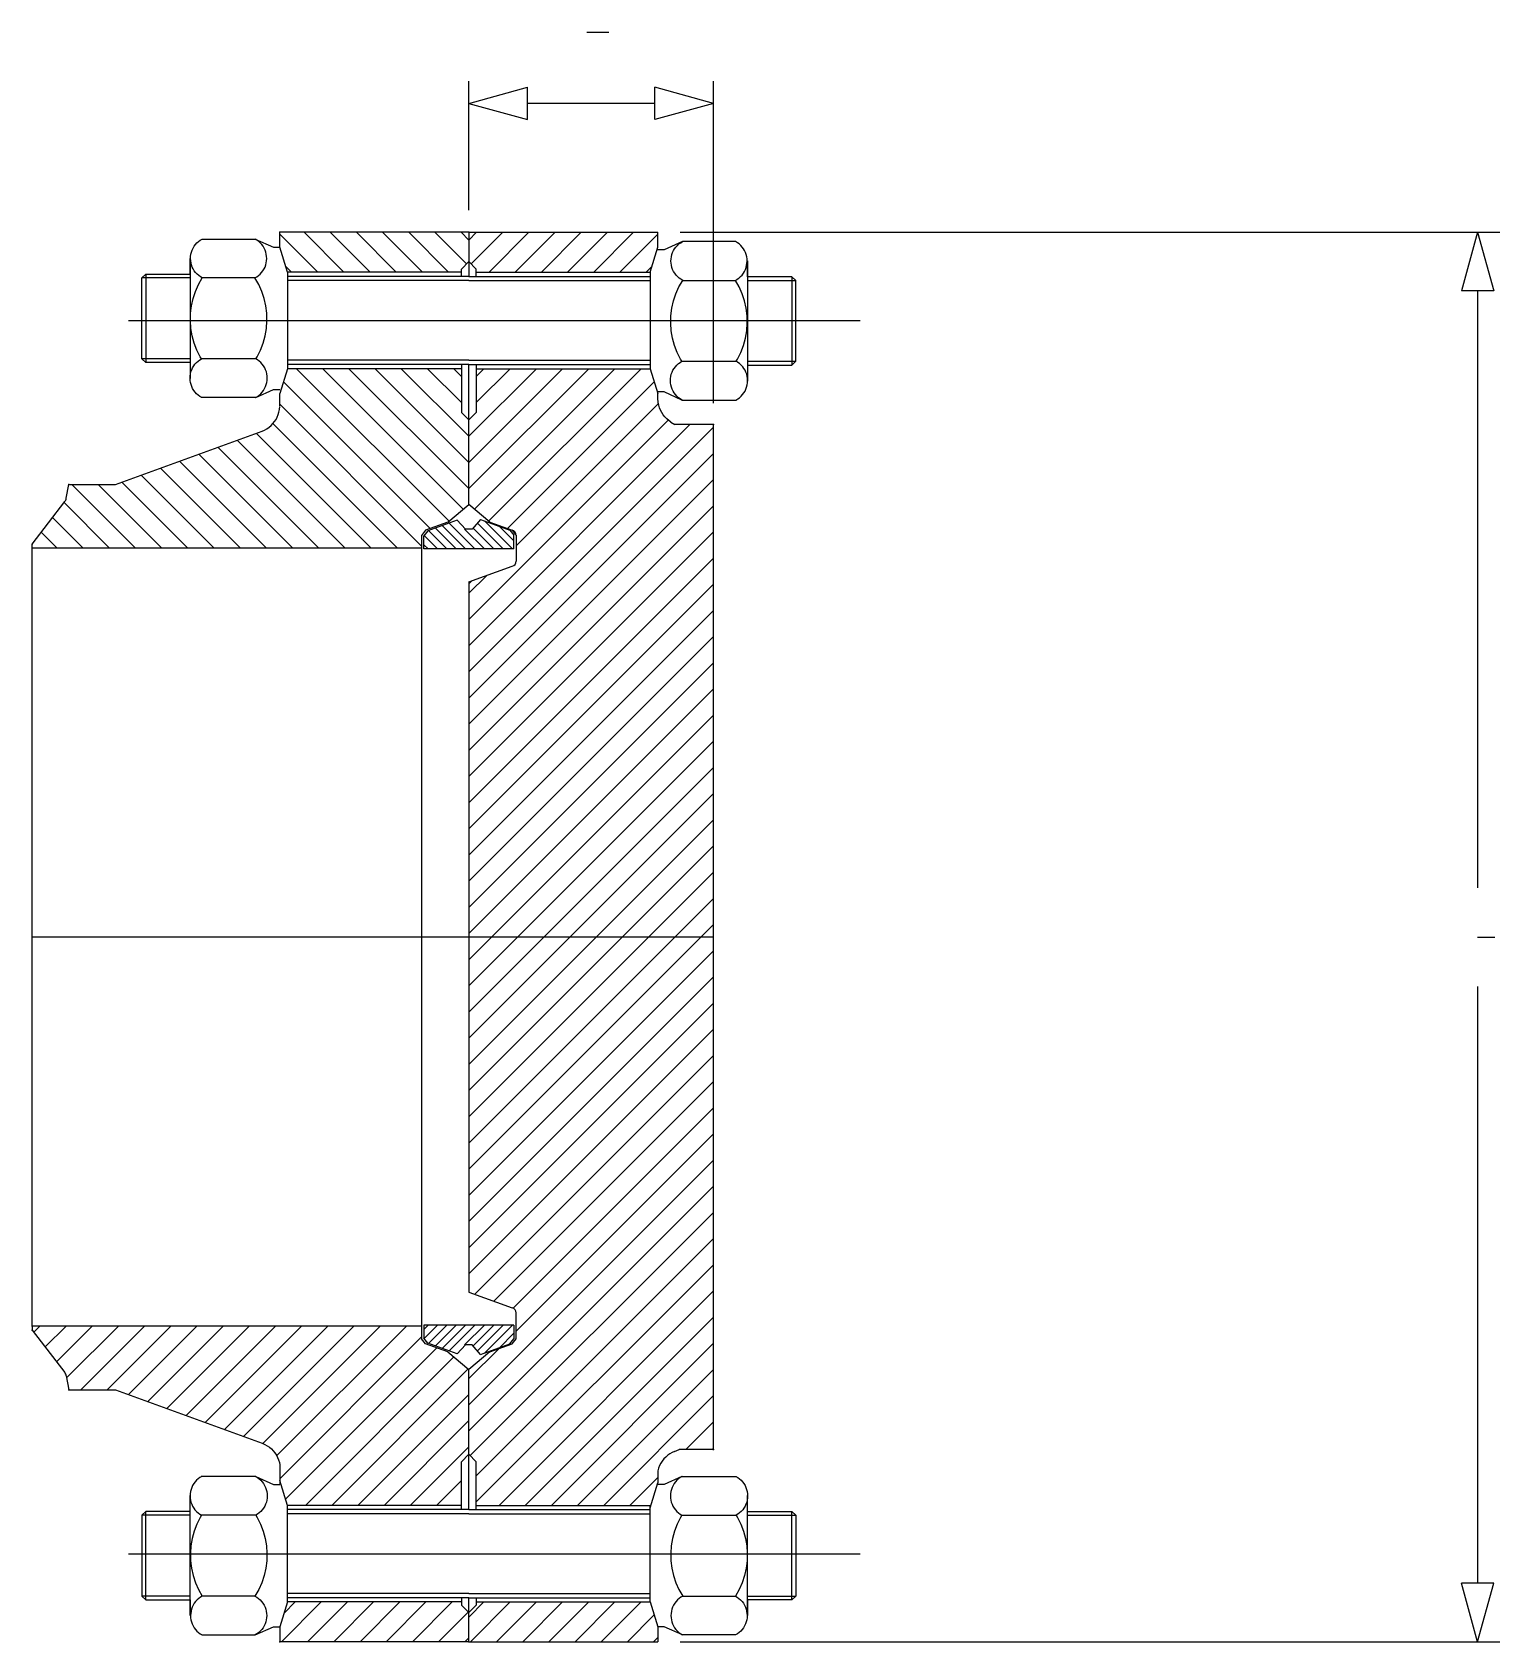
# Model space of a CAD drawing. Extents: x 644 to 1238, y 286 to 939.
import ezdxf

# ---------------------------------------------------------------- set-up
doc = ezdxf.new("R2010")
doc.units = 0
doc.header["$MEASUREMENT"] = 0
doc.layers.add('1', color=7, linetype='CONTINUOUS')
doc.layers.add('COMPONENT', color=7, linetype='CONTINUOUS')

msp = doc.modelspace()

# ---------------------------------------------------------------- linework, layer by layer
at = {"layer": '1', "color": 3, "linetype": 'Continuous'}
for p, q in [((820.46, 909.66), (844.18, 916.21)), ((844.18, 903.1), (844.18, 916.21)), ((919.61, 909.66), (895.89, 916.21)), ((895.89, 903.1), (895.89, 916.21)), ((820.46, 909.66), (844.18, 903.1)), ((919.61, 909.66), (895.89, 903.1)), ((1229.25, 857.43), (1222.7, 833.71)), ((1229.25, 857.43), (1235.81, 833.71)), ((1235.81, 833.71), (1222.7, 833.71)), ((1229.25, 286.27), (1222.7, 309.98)), ((1235.81, 309.98), (1222.7, 309.98)), ((1229.25, 286.27), (1235.81, 309.98))]:
    msp.add_line(p, q, dxfattribs=at)
at = {"layer": '1', "color": 4, "linetype": 'Continuous'}
for p, q in [((759.23, 841.29), (743.87, 856.65)), ((769.83, 841.29), (753.7, 857.43)), ((780.44, 841.29), (764.31, 857.43)), ((791.05, 841.29), (774.92, 857.43)), ((801.65, 841.29), (785.52, 857.43)), ((812.26, 841.29), (796.13, 857.43)), ((819.55, 844.62), (806.74, 857.43)), ((820.46, 854.3), (817.34, 857.43)), ((820.46, 854.3), (823.59, 857.43)), ((821.38, 844.62), (834.19, 857.43)), ((828.67, 841.29), (844.8, 857.43)), ((839.28, 841.29), (855.41, 857.43)), ((849.88, 841.29), (866.01, 857.43)), ((860.49, 841.29), (876.62, 857.43)), ((871.1, 841.29), (887.23, 857.43)), ((881.7, 841.29), (897.06, 856.65)), ((748.62, 841.29), (746.21, 843.71)), ((892.31, 841.29), (894.72, 843.71)), ((682.53, 821.71), (979.06, 821.71)), ((804.83, 737.38), (745.34, 796.87)), ((812.45, 740.36), (750.68, 802.13)), ((818.22, 745.2), (761.28, 802.13)), ((820.46, 753.56), (771.89, 802.13)), ((820.46, 764.16), (782.5, 802.13)), ((820.46, 774.77), (793.1, 802.13)), ((817.44, 788.4), (803.71, 802.13)), ((817.44, 799.01), (814.32, 802.13)), ((820.46, 774.77), (847.83, 802.13)), ((820.46, 764.16), (858.43, 802.13)), ((820.46, 753.56), (869.04, 802.13)), ((822.71, 745.2), (879.65, 802.13)), ((823.49, 788.4), (837.22, 802.13)), ((823.49, 799.01), (826.61, 802.13)), ((828.48, 740.36), (890.25, 802.13)), ((836.1, 737.38), (895.59, 796.87)), ((801.34, 730.26), (743.87, 787.72)), ((839.67, 730.34), (897.34, 788)), ((791.52, 729.47), (741.1, 779.89)), ((820.46, 700.52), (901.27, 781.33)), ((820.46, 689.92), (910.06, 779.51)), ((820.46, 679.31), (919.61, 778.45)), ((759.7, 729.47), (718.79, 770.38)), ((770.3, 729.47), (726.57, 773.21)), ((780.91, 729.47), (734.34, 776.04)), ((738.48, 729.47), (703.24, 764.72)), ((749.09, 729.47), (711.01, 767.55)), ((820.46, 668.7), (919.61, 767.84)), ((717.27, 729.47), (687.68, 759.06)), ((727.88, 729.47), (695.46, 761.89)), ((820.46, 658.1), (919.61, 757.24)), ((685.45, 729.47), (659.65, 755.27)), ((696.06, 729.47), (670.26, 755.27)), ((706.66, 729.47), (679.91, 756.23)), ((674.84, 729.47), (656.42, 747.9)), ((820.46, 647.49), (919.61, 746.63)), ((664.24, 729.47), (651.81, 741.9)), ((653.63, 729.47), (647.21, 735.9)), ((820.46, 636.88), (919.61, 736.02)), ((820.46, 626.28), (919.61, 725.42)), ((838.73, 729.4), (838.76, 729.42)), ((820.46, 711.13), (827.74, 718.4)), ((820.46, 615.67), (919.61, 714.81)), ((820.46, 605.06), (919.61, 704.2)), ((820.46, 594.46), (919.61, 693.6)), ((820.46, 583.85), (919.61, 682.99)), ((820.46, 573.24), (919.61, 672.38)), ((820.46, 562.64), (919.61, 661.78)), ((820.46, 552.03), (919.61, 651.17)), ((820.46, 541.42), (919.61, 640.56)), ((820.46, 530.82), (919.61, 629.96)), ((820.46, 520.21), (919.61, 619.35)), ((820.46, 509.6), (919.61, 608.75)), ((820.46, 499), (919.61, 598.14)), ((820.46, 488.39), (919.61, 587.53)), ((820.46, 477.78), (919.61, 576.93)), ((820.46, 467.18), (919.61, 566.32)), ((820.46, 456.57), (919.61, 555.71)), ((820.46, 445.96), (919.61, 545.11)), ((820.46, 435.36), (919.61, 534.5)), ((822.78, 427.06), (919.61, 523.89)), ((830.59, 424.27), (919.61, 513.29)), ((838.4, 421.48), (919.61, 502.68)), ((839.67, 412.14), (919.61, 492.07)), ((820.46, 382.33), (919.61, 481.47)), ((820.46, 371.72), (919.61, 470.86)), ((821.05, 361.7), (919.61, 460.25)), ((823.49, 353.53), (919.61, 449.65)), ((823.49, 342.93), (919.61, 439.04)), ((832.73, 341.56), (919.61, 428.43)), ((843.34, 341.56), (919.61, 417.83)), ((644.17, 411.75), (646.65, 414.22)), ((648.78, 405.75), (657.25, 414.22)), ((653.39, 399.75), (667.86, 414.22)), ((657.46, 393.22), (678.47, 414.22)), ((663.28, 388.42), (689.07, 414.22)), ((673.88, 388.42), (699.68, 414.22)), ((682.56, 386.5), (710.29, 414.22)), ((690.34, 383.67), (720.89, 414.22)), ((698.12, 380.84), (731.5, 414.22)), ((705.89, 378.01), (742.11, 414.22)), ((713.67, 375.18), (752.71, 414.22)), ((721.45, 372.35), (763.32, 414.22)), ((729.22, 369.52), (773.93, 414.22)), ((736.99, 366.68), (784.53, 414.22)), ((742.59, 361.67), (795.14, 414.22)), ((743.87, 352.34), (801.34, 409.81)), ((746.19, 344.05), (807.49, 405.36)), ((820.46, 392.93), (832.56, 405.03)), ((853.95, 341.56), (919.61, 407.22)), ((754.3, 341.56), (814.42, 401.68)), ((764.91, 341.56), (820.19, 396.84)), ((864.55, 341.56), (919.61, 396.61)), ((775.51, 341.56), (820.46, 386.51)), ((875.16, 341.56), (919.61, 386.01)), ((786.12, 341.56), (820.46, 375.91)), ((908.39, 364.19), (919.61, 375.4)), ((796.73, 341.56), (820.46, 365.3)), ((919, 364.19), (919.61, 364.79)), ((885.77, 341.56), (897.06, 352.85)), ((807.33, 341.56), (817.44, 351.67)), ((744.55, 286.27), (760.68, 302.4)), ((745.57, 297.9), (750.07, 302.4)), ((755.15, 286.27), (771.28, 302.4)), ((765.76, 286.27), (781.89, 302.4)), ((776.37, 286.27), (792.5, 302.4)), ((786.97, 286.27), (803.1, 302.4)), ((797.58, 286.27), (813.71, 302.4)), ((820.46, 296.25), (826.61, 302.4)), ((821.09, 286.27), (837.22, 302.4)), ((831.7, 286.27), (847.83, 302.4)), ((842.3, 286.27), (858.43, 302.4)), ((852.91, 286.27), (869.04, 302.4)), ((863.52, 286.27), (879.65, 302.4)), ((874.12, 286.27), (890.25, 302.4)), ((808.19, 286.27), (820.27, 298.35)), ((884.73, 286.27), (895.59, 297.13)), ((818.79, 286.27), (820.46, 287.94)), ((895.34, 286.27), (897.06, 287.99))]:
    msp.add_line(p, q, dxfattribs=at)
at = {"layer": 'COMPONENT', "color": 5, "linetype": 'Continuous'}
for p, q in [((868.26, 938.51), (877.26, 938.51)), ((1229.25, 571.85), (1236.25, 571.85))]:
    msp.add_line(p, q, dxfattribs=at)
at = {"layer": 'COMPONENT', "color": 3, "linetype": 'Continuous'}
for p, q in [((820.46, 866.43), (820.46, 918.66)), ((919.61, 788.13), (919.61, 918.66)), ((895.89, 909.66), (844.18, 909.66)), ((906.12, 857.43), (1238.25, 857.43)), ((1229.25, 833.71), (1229.25, 591.85)), ((1229.25, 551.85), (1229.25, 309.98)), ((906.06, 286.27), (1238.25, 286.27))]:
    msp.add_line(p, q, dxfattribs=at)
at = {"layer": 'COMPONENT', "color": 7, "linetype": 'Continuous'}
for p, q in [((711.64, 854.22), (712.35, 854.65)), ((712.25, 854.65), (733.91, 854.65)), ((734.62, 854.22), (733.91, 854.65)), ((733.91, 854.65), (741.29, 851.35)), ((820.46, 857.43), (743.87, 857.43)), ((743.87, 851.35), (743.87, 857.43)), ((820.46, 857.43), (820.46, 845.54)), ((820.46, 857.43), (820.46, 839.57)), ((820.46, 857.43), (897.06, 857.43)), ((897.06, 851.35), (897.06, 857.43)), ((707.74, 847.65), (707.87, 848.52)), ((707.87, 848.52), (708.08, 849.37)), ((708.08, 849.37), (708.37, 850.2)), ((708.37, 850.2), (708.74, 850.99)), ((708.74, 850.99), (709.19, 851.74)), ((709.19, 851.74), (709.71, 852.45)), ((709.71, 852.45), (710.29, 853.1)), ((710.29, 853.1), (710.94, 853.69)), ((710.94, 853.69), (711.64, 854.22)), ((735.32, 853.69), (734.62, 854.22)), ((735.97, 853.1), (735.32, 853.69)), ((736.56, 852.45), (735.97, 853.1)), ((737.08, 851.74), (736.56, 852.45)), ((737.52, 850.99), (737.08, 851.74)), ((737.89, 850.2), (737.52, 850.99)), ((738.19, 849.37), (737.89, 850.2)), ((738.4, 848.52), (738.19, 849.37)), ((738.52, 847.65), (738.4, 848.52)), ((741.29, 851.35), (743.87, 851.35)), ((746.95, 841.29), (743.87, 851.35)), ((893.98, 841.29), (897.06, 851.35)), ((899.64, 850.35), (897.06, 850.35)), ((907.02, 853.65), (899.64, 850.35)), ((902.53, 847.52), (902.74, 848.37)), ((902.74, 848.37), (903.04, 849.2)), ((903.04, 849.2), (903.41, 849.99)), ((903.41, 849.99), (903.85, 850.75)), ((903.85, 850.75), (904.37, 851.45)), ((904.37, 851.45), (904.96, 852.1)), ((904.96, 852.1), (905.61, 852.69)), ((905.61, 852.69), (906.31, 853.22)), ((906.31, 853.22), (907.02, 853.65)), ((928.68, 853.65), (907.02, 853.65)), ((929.29, 853.22), (928.58, 853.65)), ((929.99, 852.69), (929.29, 853.22)), ((930.64, 852.1), (929.99, 852.69)), ((931.22, 851.45), (930.64, 852.1)), ((931.74, 850.75), (931.22, 851.45)), ((932.19, 849.99), (931.74, 850.75)), ((932.56, 849.2), (932.19, 849.99)), ((932.85, 848.37), (932.56, 849.2)), ((933.06, 847.52), (932.85, 848.37)), ((707.6, 846.83), (707.6, 798.15)), ((707.6, 840.43), (707.6, 846.83)), ((707.7, 846.78), (707.74, 847.65)), ((707.75, 845.9), (707.7, 846.78)), ((707.88, 845.03), (707.75, 845.9)), ((708.1, 844.18), (707.88, 845.03)), ((708.39, 843.36), (708.1, 844.18)), ((708.77, 842.57), (708.39, 843.36)), ((709.22, 841.82), (708.77, 842.57)), ((709.75, 841.12), (709.22, 841.82)), ((736.51, 841.12), (737.04, 841.82)), ((737.04, 841.82), (737.49, 842.57)), ((737.49, 842.57), (737.87, 843.36)), ((737.87, 843.36), (738.17, 844.18)), ((738.17, 844.18), (738.38, 845.03)), ((738.38, 845.03), (738.52, 845.9)), ((738.56, 846.78), (738.52, 847.65)), ((738.52, 845.9), (738.56, 846.78)), ((817.44, 842.51), (820.46, 845.54)), ((817.44, 839.57), (817.44, 842.51)), ((823.49, 842.51), (820.46, 845.54)), ((823.49, 839.57), (823.49, 842.51)), ((902.37, 845.78), (902.41, 846.65)), ((902.41, 844.9), (902.37, 845.78)), ((902.41, 846.65), (902.53, 847.52)), ((902.55, 844.04), (902.41, 844.9)), ((902.76, 843.19), (902.55, 844.04)), ((903.06, 842.36), (902.76, 843.19)), ((903.44, 841.57), (903.06, 842.36)), ((903.89, 840.82), (903.44, 841.57)), ((931.71, 840.82), (932.16, 841.57)), ((932.16, 841.57), (932.54, 842.36)), ((932.54, 842.36), (932.83, 843.19)), ((932.83, 843.19), (933.05, 844.04)), ((933.05, 844.04), (933.18, 844.9)), ((933.19, 846.65), (933.06, 847.52)), ((933.18, 844.9), (933.23, 845.78)), ((933.23, 845.78), (933.19, 846.65)), ((933.33, 845.83), (933.33, 797.15)), ((933.33, 839.44), (933.33, 845.83)), ((688, 838.92), (689.51, 840.43)), ((707.6, 838.92), (688, 838.92)), ((688, 806.16), (688, 838.92)), ((689.51, 840.43), (707.6, 840.43)), ((689.51, 840.43), (689.51, 804.65)), ((709.7, 833.48), (710.94, 836.27)), ((710.34, 840.47), (709.75, 841.12)), ((710.99, 839.89), (710.34, 840.47)), ((710.94, 836.27), (712.45, 838.92)), ((711.7, 839.37), (710.99, 839.89)), ((712.45, 838.92), (711.7, 839.37)), ((733.81, 838.92), (712.35, 838.92)), ((733.81, 838.92), (734.57, 839.37)), ((735.32, 836.27), (733.81, 838.92)), ((734.57, 839.37), (735.27, 839.89)), ((735.27, 839.89), (735.92, 840.47)), ((736.56, 833.48), (735.32, 836.27)), ((735.92, 840.47), (736.51, 841.12)), ((817.44, 841.29), (746.95, 841.29)), ((746.95, 841.29), (746.95, 802.13)), ((820.46, 839.57), (746.95, 839.57)), ((820.46, 837.85), (746.95, 837.85)), ((820.46, 839.57), (893.98, 839.57)), ((820.46, 837.85), (893.98, 837.85)), ((823.49, 841.29), (893.98, 841.29)), ((893.98, 841.29), (893.98, 802.13)), ((904.42, 840.12), (903.89, 840.82)), ((904.37, 832.49), (905.61, 835.27)), ((905.01, 839.47), (904.42, 840.12)), ((905.66, 838.89), (905.01, 839.47)), ((905.61, 835.27), (907.12, 837.92)), ((906.36, 838.37), (905.66, 838.89)), ((907.12, 837.92), (906.36, 838.37)), ((907.12, 837.92), (928.58, 837.92)), ((928.48, 837.92), (929.23, 838.37)), ((929.99, 835.27), (928.48, 837.92)), ((929.23, 838.37), (929.94, 838.89)), ((929.94, 838.89), (930.59, 839.47)), ((931.23, 832.49), (929.99, 835.27)), ((930.59, 839.47), (931.18, 840.12)), ((931.18, 840.12), (931.71, 840.82)), ((951.42, 839.44), (933.33, 839.44)), ((933.33, 837.92), (952.93, 837.92)), ((951.42, 839.44), (951.42, 803.65)), ((952.93, 837.92), (951.42, 839.44)), ((952.93, 805.16), (952.93, 837.92)), ((708.07, 827.62), (708.74, 830.59)), ((708.74, 830.59), (709.7, 833.48)), ((737.52, 830.59), (736.56, 833.48)), ((738.19, 827.62), (737.52, 830.59)), ((902.74, 826.62), (903.41, 829.59)), ((903.41, 829.59), (904.37, 832.49)), ((932.19, 829.59), (931.23, 832.49)), ((932.86, 826.62), (932.19, 829.59)), ((707.61, 821.55), (707.69, 824.59)), ((707.69, 824.59), (708.07, 827.62)), ((738.57, 824.59), (738.19, 827.62)), ((738.65, 821.55), (738.57, 824.59)), ((902.28, 820.55), (902.36, 823.6)), ((902.36, 823.6), (902.74, 826.62)), ((933.24, 823.6), (932.86, 826.62)), ((933.32, 820.55), (933.24, 823.6)), ((707.83, 818.51), (707.61, 821.55)), ((708.34, 815.5), (707.83, 818.51)), ((709.15, 812.56), (708.34, 815.5)), ((737.11, 812.56), (737.92, 815.5)), ((737.92, 815.5), (738.43, 818.51)), ((738.43, 818.51), (738.65, 821.55)), ((902.5, 817.51), (902.28, 820.55)), ((903.01, 814.51), (902.5, 817.51)), ((932.59, 814.51), (933.1, 817.51)), ((933.1, 817.51), (933.32, 820.55)), ((710.24, 809.72), (709.15, 812.56)), ((711.61, 806.99), (710.24, 809.72)), ((734.65, 806.99), (736.02, 809.72)), ((736.02, 809.72), (737.11, 812.56)), ((903.82, 811.57), (903.01, 814.51)), ((904.91, 808.72), (903.82, 811.57)), ((930.69, 808.72), (931.78, 811.57)), ((931.78, 811.57), (932.59, 814.51)), ((707.6, 806.16), (688, 806.16)), ((689.51, 804.65), (688, 806.16)), ((707.6, 804.65), (689.51, 804.65)), ((708.15, 801.71), (708.52, 802.5)), ((708.52, 802.5), (708.97, 803.26)), ((708.97, 803.26), (709.49, 803.96)), ((709.49, 803.96), (710.07, 804.62)), ((710.07, 804.62), (710.72, 805.21)), ((710.72, 805.21), (711.42, 805.73)), ((711.42, 805.73), (712.13, 806.16)), ((712.13, 806.16), (711.61, 806.99)), ((734.13, 806.16), (712.15, 806.16)), ((734.13, 806.16), (734.65, 806.99)), ((734.84, 805.73), (734.13, 806.16)), ((735.54, 805.21), (734.84, 805.73)), ((736.19, 804.62), (735.54, 805.21)), ((736.77, 803.96), (736.19, 804.62)), ((737.29, 803.26), (736.77, 803.96)), ((737.74, 802.5), (737.29, 803.26)), ((738.11, 801.71), (737.74, 802.5)), ((820.46, 805.58), (746.95, 805.58)), ((820.46, 803.86), (746.95, 803.86)), ((817.44, 803.86), (817.44, 784.44)), ((820.46, 805.58), (893.98, 805.58)), ((820.46, 803.86), (893.98, 803.86)), ((820.46, 747.09), (820.46, 803.86)), ((820.46, 791.42), (820.46, 803.86)), ((823.49, 803.86), (823.49, 784.44)), ((903.64, 802.26), (904.16, 802.97)), ((904.16, 802.97), (904.74, 803.62)), ((904.74, 803.62), (905.39, 804.21)), ((906.28, 806), (904.91, 808.72)), ((905.39, 804.21), (906.09, 804.73)), ((906.09, 804.73), (906.8, 805.16)), ((906.8, 805.16), (906.28, 806)), ((906.8, 805.16), (928.78, 805.16)), ((928.8, 805.16), (929.32, 806)), ((929.51, 804.73), (928.8, 805.16)), ((929.32, 806), (930.69, 808.72)), ((930.21, 804.21), (929.51, 804.73)), ((930.86, 803.62), (930.21, 804.21)), ((931.44, 802.97), (930.86, 803.62)), ((931.96, 802.26), (931.44, 802.97)), ((933.33, 805.16), (952.93, 805.16)), ((933.33, 803.65), (951.42, 803.65)), ((951.42, 803.65), (952.93, 805.16)), ((707.48, 798.29), (707.52, 799.17)), ((707.53, 797.42), (707.48, 798.29)), ((707.52, 799.17), (707.65, 800.03)), ((707.66, 796.55), (707.53, 797.42)), ((707.65, 800.03), (707.86, 800.88)), ((707.88, 795.7), (707.66, 796.55)), ((707.86, 800.88), (708.15, 801.71)), ((738.41, 800.88), (738.11, 801.71)), ((738.39, 795.7), (738.6, 796.55)), ((738.62, 800.03), (738.41, 800.88)), ((738.6, 796.55), (738.73, 797.42)), ((738.74, 799.17), (738.62, 800.03)), ((738.73, 797.42), (738.78, 798.29)), ((738.78, 798.29), (738.74, 799.17)), ((746.95, 802.13), (743.87, 792.08)), ((817.44, 802.13), (746.95, 802.13)), ((823.49, 802.13), (893.98, 802.13)), ((893.98, 802.13), (897.06, 792.08)), ((893.98, 802.13), (897.06, 792.08)), ((902.15, 797.29), (902.19, 798.17)), ((902.2, 796.42), (902.15, 797.29)), ((902.19, 798.17), (902.31, 799.04)), ((902.33, 795.55), (902.2, 796.42)), ((902.31, 799.04), (902.52, 799.89)), ((902.52, 799.89), (902.82, 800.71)), ((902.82, 800.71), (903.19, 801.51)), ((903.19, 801.51), (903.64, 802.26)), ((932.41, 801.51), (931.96, 802.26)), ((932.78, 800.71), (932.41, 801.51)), ((933.07, 799.89), (932.78, 800.71)), ((933.28, 799.04), (933.07, 799.89)), ((933.27, 795.55), (933.4, 796.42)), ((933.41, 798.17), (933.28, 799.04)), ((933.4, 796.42), (933.45, 797.29)), ((933.45, 797.29), (933.41, 798.17)), ((708.17, 794.88), (707.88, 795.7)), ((708.55, 794.09), (708.17, 794.88)), ((709.01, 793.34), (708.55, 794.09)), ((709.53, 792.63), (709.01, 793.34)), ((710.12, 791.99), (709.53, 792.63)), ((710.77, 791.4), (710.12, 791.99)), ((711.48, 790.88), (710.77, 791.4)), ((712.23, 790.43), (711.48, 790.88)), ((734.12, 790.43), (712.05, 790.43)), ((734.03, 790.43), (734.78, 790.88)), ((734.12, 790.43), (741.29, 793.73)), ((734.78, 790.88), (735.49, 791.4)), ((735.49, 791.4), (736.14, 791.99)), ((736.14, 791.99), (736.73, 792.63)), ((736.73, 792.63), (737.26, 793.34)), ((737.26, 793.34), (737.71, 794.09)), ((737.71, 794.09), (738.09, 794.88)), ((738.09, 794.88), (738.39, 795.7)), ((741.29, 793.73), (743.87, 793.73)), ((743.87, 787.16), (743.87, 792.08)), ((899.64, 792.73), (897.06, 792.73)), ((897.06, 790.44), (897.06, 792.08)), ((897.06, 790.37), (897.06, 792.08)), ((897.24, 788.37), (897.06, 790.37)), ((906.81, 789.44), (899.64, 792.73)), ((902.54, 794.7), (902.33, 795.55)), ((902.84, 793.88), (902.54, 794.7)), ((903.22, 793.09), (902.84, 793.88)), ((903.67, 792.34), (903.22, 793.09)), ((904.2, 791.64), (903.67, 792.34)), ((904.79, 790.99), (904.2, 791.64)), ((905.44, 790.4), (904.79, 790.99)), ((906.15, 789.88), (905.44, 790.4)), ((906.9, 789.44), (906.15, 789.88)), ((906.81, 789.44), (928.88, 789.44)), ((928.7, 789.44), (929.45, 789.88)), ((929.45, 789.88), (930.16, 790.4)), ((930.16, 790.4), (930.81, 790.99)), ((930.81, 790.99), (931.4, 791.64)), ((931.4, 791.64), (931.92, 792.34)), ((931.92, 792.34), (932.38, 793.09)), ((932.38, 793.09), (932.76, 793.88)), ((932.76, 793.88), (933.05, 794.7)), ((933.05, 794.7), (933.27, 795.55)), ((742.83, 782.56), (743.23, 783.56)), ((743.23, 783.56), (743.53, 784.59)), ((743.53, 784.59), (743.74, 785.64)), ((743.74, 785.64), (743.84, 786.81)), ((817.44, 784.44), (820.46, 781.41)), ((823.49, 784.44), (820.46, 781.41)), ((897.44, 787.32), (897.24, 788.37)), ((897.74, 786.29), (897.44, 787.32)), ((898.14, 785.29), (897.74, 786.29)), ((898.64, 784.34), (898.14, 785.29)), ((899.23, 783.44), (898.64, 784.34)), ((899.91, 782.61), (899.23, 783.44)), ((677.28, 755.27), (736.68, 776.89)), ((736.68, 776.89), (737.66, 777.31)), ((737.66, 777.31), (738.61, 777.82)), ((738.61, 777.82), (739.49, 778.43)), ((739.49, 778.43), (740.32, 779.11)), ((740.32, 779.11), (741.07, 779.88)), ((741.07, 779.88), (741.74, 780.71)), ((741.74, 780.71), (742.33, 781.61)), ((742.33, 781.61), (742.83, 782.56)), ((900.66, 781.84), (899.91, 782.61)), ((901.48, 781.16), (900.66, 781.84)), ((902.37, 780.55), (901.48, 781.16)), ((902.37, 780.55), (903.96, 779.51)), ((919.61, 779.51), (903.96, 779.51)), ((919.61, 364.19), (919.61, 779.51)), ((657.32, 749.64), (658.31, 755.27)), ((658.31, 755.27), (677.28, 755.27)), ((643.52, 731.1), (656.73, 748.31)), ((811.96, 739.95), (820.46, 747.09)), ((828.97, 739.95), (820.46, 747.09)), ((811.96, 739.95), (802.85, 736.69)), ((815.76, 740.74), (803.88, 736.46)), ((815.76, 740.74), (819.12, 737.11)), ((821.81, 737.11), (819.12, 737.11)), ((825.17, 741.01), (821.81, 737.11)), ((825.17, 741.01), (837.13, 736.73)), ((828.97, 739.95), (838.08, 736.69)), ((643.52, 729.47), (643.52, 731.1)), ((643.52, 729.47), (643.52, 731.1)), ((802.85, 736.69), (801.26, 734.62)), ((801.34, 734.62), (801.34, 409.08)), ((803.88, 736.46), (802.25, 734.37)), ((802.25, 729.13), (802.25, 734.37)), ((803.94, 729.13), (802.25, 730.82)), ((837.13, 736.73), (838.76, 734.64)), ((838.08, 736.69), (839.67, 734.62)), ((838.76, 729.13), (838.76, 734.64)), ((839.67, 734.62), (839.67, 724.18)), ((643.52, 414.22), (643.52, 729.47)), ((801.34, 729.47), (643.52, 729.47)), ((838.76, 729.13), (802.25, 729.13)), ((820.46, 715.8), (838.08, 722.1)), ((820.46, 714.99), (821.72, 716.25)), ((820.46, 715.8), (820.46, 427.89)), ((820.46, 427.89), (838.08, 421.59)), ((839.67, 409.08), (839.67, 419.52)), ((801.34, 414.22), (643.52, 414.22)), ((643.52, 414.22), (643.52, 412.6)), ((643.52, 414.22), (643.52, 412.6)), ((643.52, 412.6), (656.73, 395.39)), ((802.25, 414.57), (802.25, 409.32)), ((803.94, 414.57), (802.25, 412.88)), ((838.76, 414.57), (802.25, 414.57)), ((838.76, 414.57), (838.76, 409.05)), ((802.85, 407), (801.26, 409.08)), ((803.88, 407.23), (802.25, 409.32)), ((811.96, 403.74), (802.85, 407)), ((815.76, 402.96), (803.88, 407.23)), ((815.76, 402.96), (819.12, 406.59)), ((821.81, 406.59), (819.12, 406.59)), ((825.17, 402.69), (821.81, 406.59)), ((825.17, 402.69), (837.13, 406.96)), ((828.97, 403.74), (838.08, 407)), ((837.13, 406.96), (838.76, 409.05)), ((838.08, 407), (839.67, 409.08)), ((811.96, 403.74), (820.46, 396.61)), ((828.97, 403.74), (820.46, 396.61)), ((657.32, 394.05), (658.31, 388.42)), ((820.46, 339.84), (820.46, 396.61)), ((658.31, 388.42), (677.28, 388.42)), ((677.28, 388.42), (736.68, 366.8)), ((736.68, 366.8), (737.81, 366.23)), ((737.81, 366.23), (738.75, 365.71)), ((738.75, 365.71), (739.64, 365.11)), ((739.64, 365.11), (740.46, 364.42)), ((740.46, 364.42), (741.21, 363.66)), ((741.21, 363.66), (741.89, 362.82)), ((741.89, 362.82), (742.48, 361.92)), ((742.48, 361.92), (742.98, 360.97)), ((742.98, 360.97), (743.38, 359.98)), ((743.38, 359.98), (743.68, 358.95)), ((743.68, 358.95), (743.87, 357.95)), ((817.44, 359.26), (820.46, 362.28)), ((817.44, 339.84), (817.44, 359.26)), ((823.49, 359.26), (820.46, 362.28)), ((823.49, 339.84), (823.49, 359.26)), ((898.82, 359.53), (898.25, 358.62)), ((899.48, 360.37), (898.82, 359.53)), ((900.23, 361.15), (899.48, 360.37)), ((901.04, 361.85), (900.23, 361.15)), ((901.92, 362.46), (901.04, 361.85)), ((902.85, 362.99), (901.92, 362.46)), ((903.84, 363.42), (902.85, 362.99)), ((903.84, 363.42), (905.64, 364.19)), ((919.61, 364.19), (905.64, 364.19)), ((710.77, 352.29), (710.12, 351.71)), ((711.48, 352.81), (710.77, 352.29)), ((712.23, 353.26), (711.48, 352.81)), ((734.12, 353.26), (712.05, 353.26)), ((734.03, 353.26), (734.78, 352.81)), ((734.12, 353.26), (741.29, 349.97)), ((734.78, 352.81), (735.49, 352.29)), ((735.49, 352.29), (736.14, 351.71)), ((743.87, 357.95), (743.87, 349.97)), ((897.38, 356.66), (897.06, 355.53)), ((897.06, 355.53), (897.06, 350.62)), ((897.76, 357.66), (897.38, 356.66)), ((898.25, 358.62), (897.76, 357.66)), ((906.81, 353.26), (899.64, 349.97)), ((905.44, 352.29), (904.79, 351.71)), ((906.15, 352.81), (905.44, 352.29)), ((906.9, 353.26), (906.15, 352.81)), ((906.81, 353.26), (928.88, 353.26)), ((928.7, 353.26), (929.45, 352.81)), ((929.45, 352.81), (930.16, 352.29)), ((930.16, 352.29), (930.81, 351.71)), ((707.53, 346.28), (707.48, 345.4)), ((707.66, 347.14), (707.53, 346.28)), ((707.88, 347.99), (707.66, 347.14)), ((708.17, 348.82), (707.88, 347.99)), ((708.55, 349.61), (708.17, 348.82)), ((709.01, 350.36), (708.55, 349.61)), ((709.53, 351.06), (709.01, 350.36)), ((710.12, 351.71), (709.53, 351.06)), ((736.14, 351.71), (736.73, 351.06)), ((736.73, 351.06), (737.26, 350.36)), ((737.26, 350.36), (737.71, 349.61)), ((737.71, 349.61), (738.09, 348.82)), ((738.09, 348.82), (738.39, 347.99)), ((738.39, 347.99), (738.6, 347.14)), ((738.6, 347.14), (738.73, 346.28)), ((738.73, 346.28), (738.78, 345.4)), ((741.29, 349.97), (743.87, 349.97)), ((746.95, 341.56), (743.87, 351.62)), ((893.98, 340.56), (897.06, 350.62)), ((899.64, 349.97), (897.06, 349.97)), ((902.2, 346.28), (902.15, 345.4)), ((902.33, 347.14), (902.2, 346.28)), ((902.54, 347.99), (902.33, 347.14)), ((902.84, 348.82), (902.54, 347.99)), ((903.22, 349.61), (902.84, 348.82)), ((903.67, 350.36), (903.22, 349.61)), ((904.2, 351.06), (903.67, 350.36)), ((904.79, 351.71), (904.2, 351.06)), ((930.81, 351.71), (931.4, 351.06)), ((931.4, 351.06), (931.92, 350.36)), ((931.92, 350.36), (932.38, 349.61)), ((932.38, 349.61), (932.76, 348.82)), ((932.76, 348.82), (933.05, 347.99)), ((933.05, 347.99), (933.27, 347.14)), ((933.27, 347.14), (933.4, 346.28)), ((933.4, 346.28), (933.45, 345.4)), ((707.48, 345.4), (707.52, 344.53)), ((707.52, 344.53), (707.65, 343.66)), ((707.6, 296.87), (707.6, 345.54)), ((707.65, 343.66), (707.86, 342.81)), ((707.86, 342.81), (708.15, 341.98)), ((708.15, 341.98), (708.52, 341.19)), ((708.52, 341.19), (708.97, 340.44)), ((708.97, 340.44), (709.49, 339.73)), ((709.49, 339.73), (710.07, 339.08)), ((736.77, 339.73), (736.19, 339.08)), ((737.29, 340.44), (736.77, 339.73)), ((737.74, 341.19), (737.29, 340.44)), ((738.11, 341.98), (737.74, 341.19)), ((738.41, 342.81), (738.11, 341.98)), ((738.62, 343.66), (738.41, 342.81)), ((738.74, 344.53), (738.62, 343.66)), ((738.78, 345.4), (738.74, 344.53)), ((746.95, 302.4), (746.95, 341.56)), ((817.44, 341.56), (746.95, 341.56)), ((820.46, 339.84), (746.95, 339.84)), ((820.46, 339.84), (893.98, 339.84)), ((823.49, 341.56), (893.98, 341.56)), ((893.98, 302.4), (893.98, 341.56)), ((902.15, 345.4), (902.19, 344.53)), ((902.19, 344.53), (902.31, 343.66)), ((902.31, 343.66), (902.52, 342.81)), ((902.52, 342.81), (902.82, 341.98)), ((902.82, 341.98), (903.19, 341.19)), ((903.19, 341.19), (903.64, 340.44)), ((903.64, 340.44), (904.16, 339.73)), ((904.16, 339.73), (904.74, 339.08)), ((931.44, 339.73), (930.86, 339.08)), ((931.96, 340.44), (931.44, 339.73)), ((932.41, 341.19), (931.96, 340.44)), ((932.78, 341.98), (932.41, 341.19)), ((933.07, 342.81), (932.78, 341.98)), ((933.28, 343.66), (933.07, 342.81)), ((933.41, 344.53), (933.28, 343.66)), ((933.33, 296.87), (933.33, 345.54)), ((933.45, 345.4), (933.41, 344.53)), ((689.51, 339.05), (688, 337.53)), ((707.6, 337.53), (688, 337.53)), ((688, 337.53), (688, 304.77)), ((707.6, 339.05), (689.51, 339.05)), ((689.51, 303.26), (689.51, 339.05)), ((710.24, 333.98), (709.15, 331.13)), ((710.07, 339.08), (710.72, 338.49)), ((711.61, 336.7), (710.24, 333.98)), ((710.72, 338.49), (711.42, 337.96)), ((711.42, 337.96), (712.13, 337.53)), ((712.13, 337.53), (711.61, 336.7)), ((734.13, 337.53), (712.15, 337.53)), ((734.84, 337.96), (734.13, 337.53)), ((734.13, 337.53), (734.65, 336.7)), ((734.65, 336.7), (736.02, 333.98)), ((735.54, 338.49), (734.84, 337.96)), ((736.19, 339.08), (735.54, 338.49)), ((736.02, 333.98), (737.11, 331.13)), ((820.46, 338.11), (746.95, 338.11)), ((820.46, 338.11), (893.98, 338.11)), ((904.91, 333.98), (903.82, 331.13)), ((904.74, 339.08), (905.39, 338.49)), ((906.28, 336.7), (904.91, 333.98)), ((905.39, 338.49), (906.09, 337.96)), ((906.09, 337.96), (906.8, 337.53)), ((906.8, 337.53), (906.28, 336.7)), ((906.8, 337.53), (928.78, 337.53)), ((929.51, 337.96), (928.8, 337.53)), ((928.8, 337.53), (929.32, 336.7)), ((929.32, 336.7), (930.69, 333.98)), ((930.21, 338.49), (929.51, 337.96)), ((930.86, 339.08), (930.21, 338.49)), ((930.69, 333.98), (931.78, 331.13)), ((933.33, 339.05), (951.42, 339.05)), ((933.33, 337.53), (952.93, 337.53)), ((951.42, 303.26), (951.42, 339.05)), ((951.42, 339.05), (952.93, 337.53)), ((952.93, 337.53), (952.93, 304.77)), ((708.34, 328.19), (707.83, 325.19)), ((709.15, 331.13), (708.34, 328.19)), ((737.11, 331.13), (737.92, 328.19)), ((737.92, 328.19), (738.43, 325.19)), ((903.01, 328.19), (902.5, 325.19)), ((903.82, 331.13), (903.01, 328.19)), ((931.78, 331.13), (932.59, 328.19)), ((932.59, 328.19), (933.1, 325.19)), ((707.83, 325.19), (707.61, 322.15)), ((707.61, 322.15), (707.69, 319.1)), ((738.43, 325.19), (738.65, 322.15)), ((738.65, 322.15), (738.57, 319.1)), ((902.5, 325.19), (902.28, 322.15)), ((902.28, 322.15), (902.36, 319.1)), ((933.1, 325.19), (933.32, 322.15)), ((933.32, 322.15), (933.24, 319.1)), ((707.69, 319.1), (708.07, 316.07)), ((708.07, 316.07), (708.74, 313.1)), ((708.74, 313.1), (709.7, 310.21)), ((737.52, 313.1), (736.56, 310.21)), ((738.19, 316.07), (737.52, 313.1)), ((738.57, 319.1), (738.19, 316.07)), ((902.36, 319.1), (902.74, 316.07)), ((902.74, 316.07), (903.41, 313.1)), ((903.41, 313.1), (904.37, 310.21)), ((932.19, 313.1), (931.23, 310.21)), ((932.86, 316.07), (932.19, 313.1)), ((933.24, 319.1), (932.86, 316.07)), ((709.7, 310.21), (710.94, 307.42)), ((710.94, 307.42), (712.45, 304.77)), ((735.32, 307.42), (733.81, 304.77)), ((736.56, 310.21), (735.32, 307.42)), ((904.37, 310.21), (905.61, 307.42)), ((905.61, 307.42), (907.12, 304.77)), ((929.99, 307.42), (928.48, 304.77)), ((931.23, 310.21), (929.99, 307.42)), ((707.6, 304.77), (688, 304.77)), ((688, 304.77), (689.51, 303.26)), ((689.51, 303.26), (707.6, 303.26)), ((707.6, 303.26), (707.6, 296.87)), ((708.39, 300.33), (708.1, 299.51)), ((708.77, 301.12), (708.39, 300.33)), ((709.22, 301.87), (708.77, 301.12)), ((709.75, 302.57), (709.22, 301.87)), ((710.34, 303.22), (709.75, 302.57)), ((710.99, 303.81), (710.34, 303.22)), ((711.7, 304.33), (710.99, 303.81)), ((712.45, 304.77), (711.7, 304.33)), ((733.81, 304.77), (712.35, 304.77)), ((733.81, 304.77), (734.57, 304.33)), ((734.57, 304.33), (735.27, 303.81)), ((735.27, 303.81), (735.92, 303.22)), ((735.92, 303.22), (736.51, 302.57)), ((736.51, 302.57), (737.04, 301.87)), ((737.04, 301.87), (737.49, 301.12)), ((737.49, 301.12), (737.87, 300.33)), ((737.87, 300.33), (738.17, 299.51)), ((746.95, 302.4), (743.87, 292.34)), ((820.46, 305.85), (746.95, 305.85)), ((820.46, 304.12), (746.95, 304.12)), ((817.44, 302.4), (746.95, 302.4)), ((817.44, 301.18), (820.46, 298.16)), ((820.46, 305.85), (893.98, 305.85)), ((820.46, 304.12), (893.98, 304.12)), ((820.46, 286.27), (820.46, 304.12)), ((823.49, 301.18), (820.46, 298.16)), ((823.49, 304.12), (823.49, 301.18)), ((823.49, 302.4), (893.98, 302.4)), ((893.98, 302.4), (897.06, 292.34)), ((903.06, 300.33), (902.76, 299.51)), ((903.44, 301.12), (903.06, 300.33)), ((903.89, 301.87), (903.44, 301.12)), ((904.42, 302.57), (903.89, 301.87)), ((905.01, 303.22), (904.42, 302.57)), ((905.66, 303.81), (905.01, 303.22)), ((906.36, 304.33), (905.66, 303.81)), ((907.12, 304.77), (906.36, 304.33)), ((907.12, 304.77), (928.58, 304.77)), ((928.48, 304.77), (929.23, 304.33)), ((929.23, 304.33), (929.94, 303.81)), ((929.94, 303.81), (930.59, 303.22)), ((930.59, 303.22), (931.18, 302.57)), ((931.18, 302.57), (931.71, 301.87)), ((931.71, 301.87), (932.16, 301.12)), ((932.16, 301.12), (932.54, 300.33)), ((932.54, 300.33), (932.83, 299.51)), ((933.33, 304.77), (952.93, 304.77)), ((951.42, 303.26), (933.33, 303.26)), ((933.33, 303.26), (933.33, 296.87)), ((952.93, 304.77), (951.42, 303.26)), ((707.75, 297.79), (707.7, 296.92)), ((707.7, 296.92), (707.74, 296.04)), ((707.74, 296.04), (707.87, 295.17)), ((707.88, 298.66), (707.75, 297.79)), ((707.87, 295.17), (708.08, 294.32)), ((708.1, 299.51), (707.88, 298.66)), ((708.08, 294.32), (708.37, 293.5)), ((738.19, 294.32), (737.89, 293.5)), ((738.17, 299.51), (738.38, 298.66)), ((738.4, 295.17), (738.19, 294.32)), ((738.38, 298.66), (738.52, 297.79)), ((738.52, 296.04), (738.4, 295.17)), ((738.52, 297.79), (738.56, 296.92)), ((738.56, 296.92), (738.52, 296.04)), ((902.41, 297.79), (902.37, 296.92)), ((902.37, 296.92), (902.41, 296.04)), ((902.55, 298.66), (902.41, 297.79)), ((902.41, 296.04), (902.53, 295.17)), ((902.53, 295.17), (902.74, 294.32)), ((902.76, 299.51), (902.55, 298.66)), ((902.74, 294.32), (903.04, 293.5)), ((932.85, 294.32), (932.56, 293.5)), ((932.83, 299.51), (933.05, 298.66)), ((933.06, 295.17), (932.85, 294.32)), ((933.05, 298.66), (933.18, 297.79)), ((933.19, 296.04), (933.06, 295.17)), ((933.18, 297.79), (933.23, 296.92)), ((933.23, 296.92), (933.19, 296.04)), ((708.37, 293.5), (708.74, 292.7)), ((708.74, 292.7), (709.19, 291.95)), ((709.19, 291.95), (709.71, 291.24)), ((709.71, 291.24), (710.29, 290.59)), ((710.29, 290.59), (710.94, 290)), ((710.94, 290), (711.64, 289.48)), ((711.64, 289.48), (712.35, 289.05)), ((712.25, 289.05), (733.91, 289.05)), ((733.91, 289.05), (741.29, 292.34)), ((734.62, 289.48), (733.91, 289.05)), ((735.32, 290), (734.62, 289.48)), ((735.97, 290.59), (735.32, 290)), ((736.56, 291.24), (735.97, 290.59)), ((737.08, 291.95), (736.56, 291.24)), ((737.52, 292.7), (737.08, 291.95)), ((737.89, 293.5), (737.52, 292.7)), ((741.29, 292.34), (743.87, 292.34)), ((743.87, 292.34), (743.87, 286.27)), ((897.06, 292.34), (897.06, 286.27)), ((899.64, 292.34), (897.06, 292.34)), ((907.02, 289.05), (899.64, 292.34)), ((903.04, 293.5), (903.41, 292.7)), ((903.41, 292.7), (903.85, 291.95)), ((903.85, 291.95), (904.37, 291.24)), ((904.37, 291.24), (904.96, 290.59)), ((904.96, 290.59), (905.61, 290)), ((905.61, 290), (906.31, 289.48)), ((906.31, 289.48), (907.02, 289.05)), ((928.68, 289.05), (907.02, 289.05)), ((929.29, 289.48), (928.58, 289.05)), ((929.99, 290), (929.29, 289.48)), ((930.64, 290.59), (929.99, 290)), ((931.22, 291.24), (930.64, 290.59)), ((931.74, 291.95), (931.22, 291.24)), ((932.19, 292.7), (931.74, 291.95)), ((932.56, 293.5), (932.19, 292.7)), ((820.46, 286.27), (743.87, 286.27)), ((820.46, 286.27), (897.06, 286.27))]:
    msp.add_line(p, q, dxfattribs=at)
at = {"layer": 'COMPONENT', "color": 4, "linetype": 'Continuous'}
for p, q in [((815.35, 729.13), (806.92, 737.56)), ((819.15, 729.13), (809.72, 738.56)), ((822.96, 729.13), (812.52, 739.57)), ((826.76, 729.13), (818.77, 737.12)), ((830.57, 729.13), (822.17, 737.52)), ((834.37, 729.13), (823.93, 739.57)), ((838.17, 729.13), (826.92, 740.38)), ((838.76, 732.35), (832.84, 738.26)), ((807.74, 729.13), (802.36, 734.51)), ((811.55, 729.13), (804.13, 736.55)), ((919.61, 571.85), (643.52, 571.85)), ((807.74, 414.57), (802.36, 409.18)), ((811.55, 414.57), (804.13, 407.14)), ((815.35, 414.57), (806.92, 406.14)), ((819.15, 414.57), (809.72, 405.13)), ((822.96, 414.57), (812.52, 404.12)), ((826.76, 414.57), (818.77, 406.57)), ((830.57, 414.57), (822.17, 406.17)), ((834.37, 414.57), (823.93, 404.13)), ((838.17, 414.57), (826.92, 403.31)), ((838.76, 411.35), (832.84, 405.43)), ((682.53, 321.98), (979.06, 321.98)), ((817.44, 304.12), (817.44, 301.18))]:
    msp.add_line(p, q, dxfattribs=at)
at = {"layer": 'COMPONENT', "color": 7, "linetype": 'Continuous'}
for centre, radius, start, end in [((654.3, 750.17), 3.07, 322.5, 350), ((837.52, 734.62), 2.15, 0, 75), ((837.52, 724.18), 2.15, 285, 0), ((837.52, 419.52), 2.15, 0, 75), ((654.3, 393.52), 3.07, 10, 37.5)]:
    msp.add_arc(centre, radius, start, end, dxfattribs=at)
at = {"layer": 'COMPONENT', "color": 4, "linetype": 'Continuous'}
for p in [(743.87, 857.43), (643.52, 414.22), (643.52, 414.22), (643.52, 412.6), (658.31, 388.42), (743.87, 286.27)]:
    msp.add_point(p, dxfattribs=at)
at = {"layer": 'COMPONENT', "color": 7, "linetype": 'Continuous'}
for p in [(820.46, 857.43), (820.46, 857.43), (919.61, 779.51), (658.31, 755.27), (643.52, 731.1), (643.52, 729.47), (643.52, 729.47), (919.61, 364.19), (820.46, 286.27), (820.46, 286.27)]:
    msp.add_point(p, dxfattribs=at)

doc.saveas('drawing.dxf')
